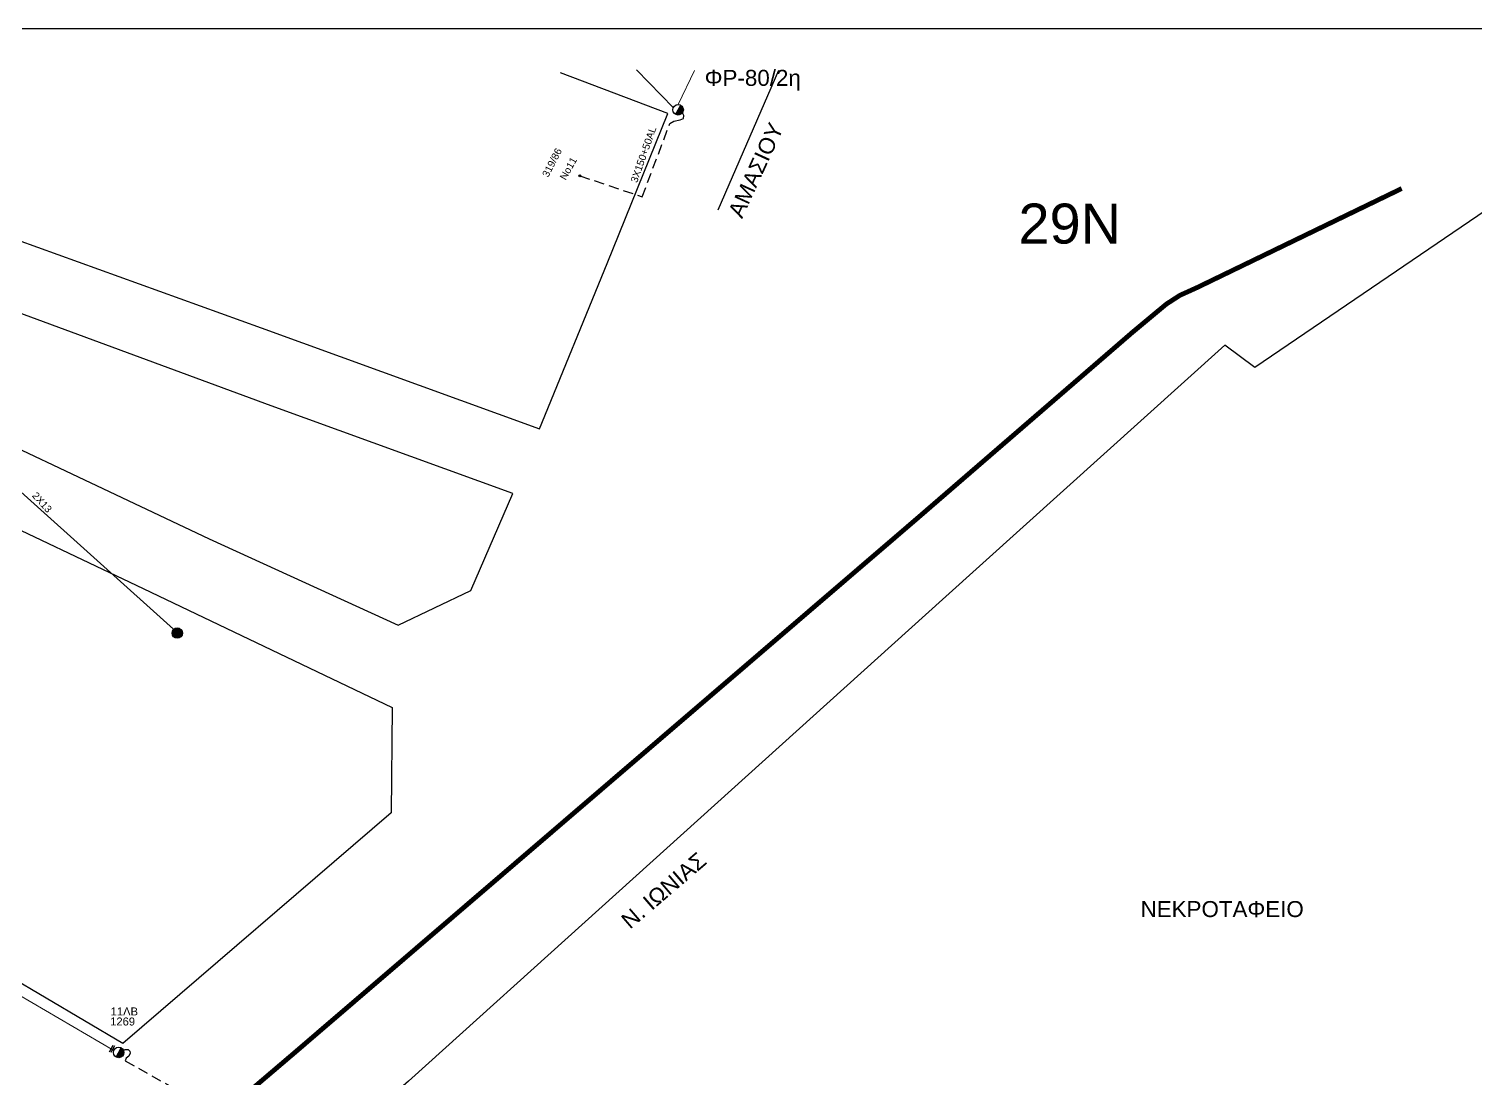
# Model space of a CAD drawing. Header units: millimetres. Extents: x 800 to 1929, y 264 to 786.
# Drawn here: x 1255.2 to 1435.9, y 654.3 to 785.5 of the extents above; entities that cross this region are included whole.
import ezdxf

# ---------------------------------------------------------------- set-up
doc = ezdxf.new("R2010")
doc.units = ezdxf.units.MM
doc.linetypes.add('DASHED', pattern=[19.05, 12.7, -6.35])
doc.linetypes.add('DASHEDX2', pattern=[38.1, 25.4, -12.7])
doc.layers.add('Άγνωστα', color=7, linetype='Continuous', lineweight=5)
for name, color, linetype in [('Επιγραφές - Σχήματα', 7, 'Continuous'), ('Καλώδια ΧΤ   3x150+50AL', 7, 'DASHED'), ('Καλώδια ΧΤ   3x150AL+50CU', 7, 'DASHED'), ('Μηχανική τομή', 7, 'Continuous'), ('Στύλος Ξύλινος', 7, 'Continuous'), ('Στύλος Ξύλινος @ 1', 7, 'Continuous'), ('Στύλος ΦΜ', 7, 'Continuous'), ('Στύλος ΦΜ @ 1', 7, 'Continuous'), ('Συνδέσεις', 7, 'Continuous'), ('Υπόβαθρο ΔΕΗ', 7, 'Continuous')]:
    doc.layers.add(name, color=color, linetype=linetype)
doc.styles.add('arial', font='arial.ttf')
doc.styles.get("Standard").update_dxf_attribs({"font": 'arial.ttf'})
doc.linetypes.add('SYN_LINE', pattern='A,0.5,-0.0001,["/\\/\\/\\/",Standard,S=0.1,R=0,X=0,Y=-0.05],-0.25', length=0.7501)

# ---------------------------------------------------------------- blocks, each defined once
blk = doc.blocks.new('ΥΠΑΡΧΩΝ ΤΣΙΜΕΝΤΕΝΙΟΣ ΣΤΥΛΟΣ')
at = {"layer": 'Στύλος ΦΜ'}
blk.add_hatch(color=256, dxfattribs=at).paths.add_polyline_path([(-1.29, -2.28, 0.574793), (2.62, 0, 0.268822), (1.3, 2.27)])
blk.add_line((-1.29, -2.28), (1.3, 2.27), dxfattribs=at)
blk.add_circle((0, 0), 2.62, dxfattribs=at)
at = {"layer": 'Στύλος ΦΜ', "flags": 4}
for tag, p in [('ΑΡΙΘΜΟΣ', (-4.68, 8.05)), ('ΤΥΠΟΣ', (-4.91, 3.03))]:
    blk.add_attdef(tag, p, '', height=4, dxfattribs=at)
blk = doc.blocks.new('ΥΠΑΡΧΩΝ ΞΥΛΙΝΟΣ ΣΤΥΛΟΣ')
at = {"layer": 'Στύλος Ξύλινος'}
h = blk.add_hatch(color=7, dxfattribs=at)
h.paths.add_polyline_path([(-2.62, 0, 0.270008), (-1.29, -2.28), (1.3, 2.27, 0.576266)])
h.paths.add_polyline_path([(-1.29, -2.28, 0.574793), (2.62, 0, 0.268822), (1.3, 2.27)])
at = {"layer": 'Στύλος Ξύλινος', "color": 7}
blk.add_line((-1.29, -2.28), (1.3, 2.27), dxfattribs=at)
blk.add_circle((0, 0), 2.62, dxfattribs=at)
at = {"layer": 'Στύλος Ξύλινος', "flags": 4}
for tag, p in [('ΑΡΙΘΜΟΣ', (-4.91, 8.6)), ('ΤΥΠΟΣ', (-4.85, 3.39))]:
    blk.add_attdef(tag, p, '', height=4, dxfattribs=at)
blk = doc.blocks.new('*U37')
at = {"layer": 'Συνδέσεις', "linetype": 'SYN_LINE', "ltscale": 40}
blk.add_hatch(color=256, dxfattribs=at).paths.add_polyline_path([(0.5, -0.01, 1), (-0.5, -0.01, 1)])
at = {"layer": 'Συνδέσεις'}
blk.add_circle((0, -0.01), 0.5, dxfattribs=at)
blk = doc.blocks.new('ΜΗΧΑΝΙΚΗ ΤΟΜΗ')
at = {"layer": 'Μηχανική τομή', "ltscale": 40}
for p, q in [((-1.89, 0.78), (1.89, 0.78)), ((1.89, 0), (-1.89, 0))]:
    blk.add_line(p, q, dxfattribs=at)

msp = doc.modelspace()

# ---------------------------------------------------------------- linework, layer by layer
at = {"layer": 'Άγνωστα', "color": 6}
for points in [[(1335.745, 775.653), (1331.127, 780.377)], [(1336.343, 776.042), (1338.39, 780.307)], [(1245.026, 735.843), (1273.29, 710.433)]]:
    msp.add_lwpolyline(points, dxfattribs=at)
at = {"layer": 'Άγνωστα', "color": 85}
msp.add_lwpolyline([(1252.156, 665.76), (1265.821, 657.773)], dxfattribs=at)
at = {"layer": 'Επιγραφές - Σχήματα'}
msp.add_lwpolyline([(800.476, 264.095), (1822.688, 263.717), (1822.688, 785.504), (800.476, 785.504)], close=True, dxfattribs=at)
at = {"layer": 'Καλώδια ΧΤ   3x150+50AL', "color": 6, "ltscale": 0.1}
msp.add_lwpolyline([(1324.057, 767.141), (1331.863, 764.503), (1335.294, 773.671), (1335.799, 773.948), (1336.602, 774.121), (1337.011, 774.307), (1337.057, 774.673), (1336.878, 775.011)], dxfattribs=at)
at = {"layer": 'Καλώδια ΧΤ   3x150AL+50CU', "color": 85, "ltscale": 0.1}
msp.add_lwpolyline([(1266.746, 657.667), (1267.229, 657.878), (1267.59, 657.908), (1267.801, 657.697), (1267.861, 657.426), (1267.711, 657.064), (1267.379, 656.824), (1267.239, 656.489), (1277.65, 650.606), (1275.404, 648.773), (1273.874, 649.278), (1259.091, 636.586)], dxfattribs=at)
at = {"layer": 'Υπόβαθρο ΔΕΗ'}
for points in [[(1246.058, 761.893), (1284.21, 748.124), (1319.006, 735.517), (1327.483, 756.152), (1335.059, 774.915), (1321.644, 779.991)], [(1341.356, 762.863), (1348.922, 780.349)], [(1247.186, 769.437), (1227.46, 772.747), (1218.958, 760.989), (1212.746, 752.319), (1236.31, 741.346), (1277.749, 721.756), (1301.345, 710.953), (1310.432, 715.273), (1315.697, 727.41), (1285.5, 738.38), (1243.33, 753.936)], [(1207.465, 745.038), (1227.047, 735.689), (1269.499, 715.518), (1300.593, 700.662), (1300.465, 687.487), (1266.929, 658.658), (1228.565, 681.321), (1209.25, 692.277), (1182.848, 708.191), (1197.81, 730.567), (1203.154, 738.648), (1207.465, 745.038)]]:
    msp.add_lwpolyline(points, dxfattribs=at)
at = {"layer": 'Υπόβαθρο ΔΕΗ', "linetype": 'DASHEDX2', "ltscale": 0.5, "const_width": 0.6, "flags": 128}
msp.add_lwpolyline([(832.344, 284.266), (856.857, 300.347), (889.55, 315.802), (934.941, 354.308), (1014.073, 421.285), (1149.871, 538.765), (1218.128, 597.608), (1288.246, 657.352), (1365.983, 724.094), (1393.161, 747.604), (1397.349, 751.092), (1399.044, 752.188), (1401.238, 753.184), (1426.765, 765.542)], dxfattribs=at)
at = {"layer": 'Υπόβαθρο ΔΕΗ', "ltscale": 0.1}
msp.add_lwpolyline([(1439.272, 764.163), (1424.017, 753.794), (1408.422, 743.162), (1404.662, 745.954), (1369.381, 714.153), (1326.837, 675.756), (1302.637, 653.943), (1284.632, 638.195), (1460.327, 553.109), (1477.457, 594.48), (1480.535, 594.017), (1496.934, 653.943), (1505.179, 683.88), (1514.765, 717.647), (1516.027, 741.004), (1517.298, 764.621)], dxfattribs=at)

# ---------------------------------------------------------------- block references
at = {"layer": 'Μηχανική τομή', "xscale": 0.2500000000002318, "yscale": 0.2500000000002318, "zscale": 0.2500000000002318, "rotation": 240.8646947255653}
msp.add_blockref('ΜΗΧΑΝΙΚΗ ΤΟΜΗ', (1265.511, 658.021), dxfattribs=at)
at = {"layer": 'Στύλος Ξύλινος @ 1', "ltscale": 40, "xscale": 0.25, "yscale": 0.25, "zscale": 0.25}
msp.add_blockref('ΥΠΑΡΧΩΝ ΞΥΛΙΝΟΣ ΣΤΥΛΟΣ', (1273.743, 709.961), dxfattribs=at)
at = {"layer": 'Στύλος ΦΜ @ 1', "ltscale": 40, "xscale": 0.25, "yscale": 0.25, "zscale": 0.25}
msp.add_blockref('ΥΠΑΡΧΩΝ ΤΣΙΜΕΝΤΕΝΙΟΣ ΣΤΥΛΟΣ', (1336.343, 775.387), dxfattribs=at)
at = {"layer": 'Στύλος ΦΜ @ 1', "ltscale": 40}
ref = msp.add_blockref('ΥΠΑΡΧΩΝ ΤΣΙΜΕΝΤΕΝΙΟΣ ΣΤΥΛΟΣ', (1266.424, 657.518), dxfattribs=dict(at, xscale=0.25, yscale=0.25, zscale=0.25))
ref.add_attrib('ΤΥΠΟΣ', '1269', (1265.359, 660.892), dxfattribs={"layer": 'Στύλος ΦΜ', "height": 1, "flags": 4})
ref.add_attrib('ΑΡΙΘΜΟΣ', '11ΛΒ', (1265.419, 662.149), dxfattribs={"layer": 'Στύλος ΦΜ', "height": 1, "flags": 4})
at = {"layer": 'Συνδέσεις', "xscale": 0.25, "yscale": 0.25, "zscale": 0.25}
msp.add_blockref('*U37', (1324.058, 767.144), dxfattribs=at)

# ---------------------------------------------------------------- texts
at = {"layer": 'Άγνωστα', "color": 7, "insert": (1256.196, 727.7), "char_height": 0.9, "width": 84.18588, "attachment_point": 1, "rotation": 312.21791}
msp.add_mtext('2X13', dxfattribs=at)
at = {"layer": 'Επιγραφές - Σχήματα', "attachment_point": 1}
for s, insert, char_height, width in [('ΦΡ-80/2η', (1339.659, 780.383), 2, 8.55915), ('29N', (1378.873, 763.664), 5, 21.57091), ('ΝΕΚΡΟΤΑΦΕΙΟ', (1394.137, 676.45), 2, 15.00172)]:
    msp.add_mtext(s, dxfattribs=dict(at, insert=insert, char_height=char_height, width=width))
at = {"layer": 'Επιγραφές - Σχήματα', "char_height": 2, "attachment_point": 1}
for s, insert, width, rotation in [('ΑΜΑΣΙΟΥ', (1342.51, 762.54), 15.00172, 65.41205), ('Ν. ΙΩΝΙΑΣ', (1329.017, 674.38), 18.0689, 40.62393)]:
    msp.add_mtext(s, dxfattribs=dict(at, insert=insert, width=width, rotation=rotation))
at = {"layer": 'Επιγραφές - Σχήματα', "ltscale": 40, "insert": (1319.294, 767.289), "char_height": 0.9, "width": 47.0228, "attachment_point": 1, "rotation": 62.6994, "style": 'arial'}
msp.add_mtext('{\\fArial|b0|i0|c161|p34;319/86}', dxfattribs=at)
at = {"layer": 'Επιγραφές - Σχήματα', "insert": (1321.495, 766.955), "char_height": 0.9, "width": 84.18588, "attachment_point": 1, "rotation": 60.86772, "style": 'arial'}
msp.add_mtext('No11', dxfattribs=at)
at = {"layer": 'Καλώδια ΧΤ   3x150+50AL', "color": 7, "insert": (1330.359, 766.493), "char_height": 0.9, "width": 84.18588, "attachment_point": 1, "rotation": 70.58515}
msp.add_mtext('3X150+50AL', dxfattribs=at)

doc.saveas('drawing.dxf')
